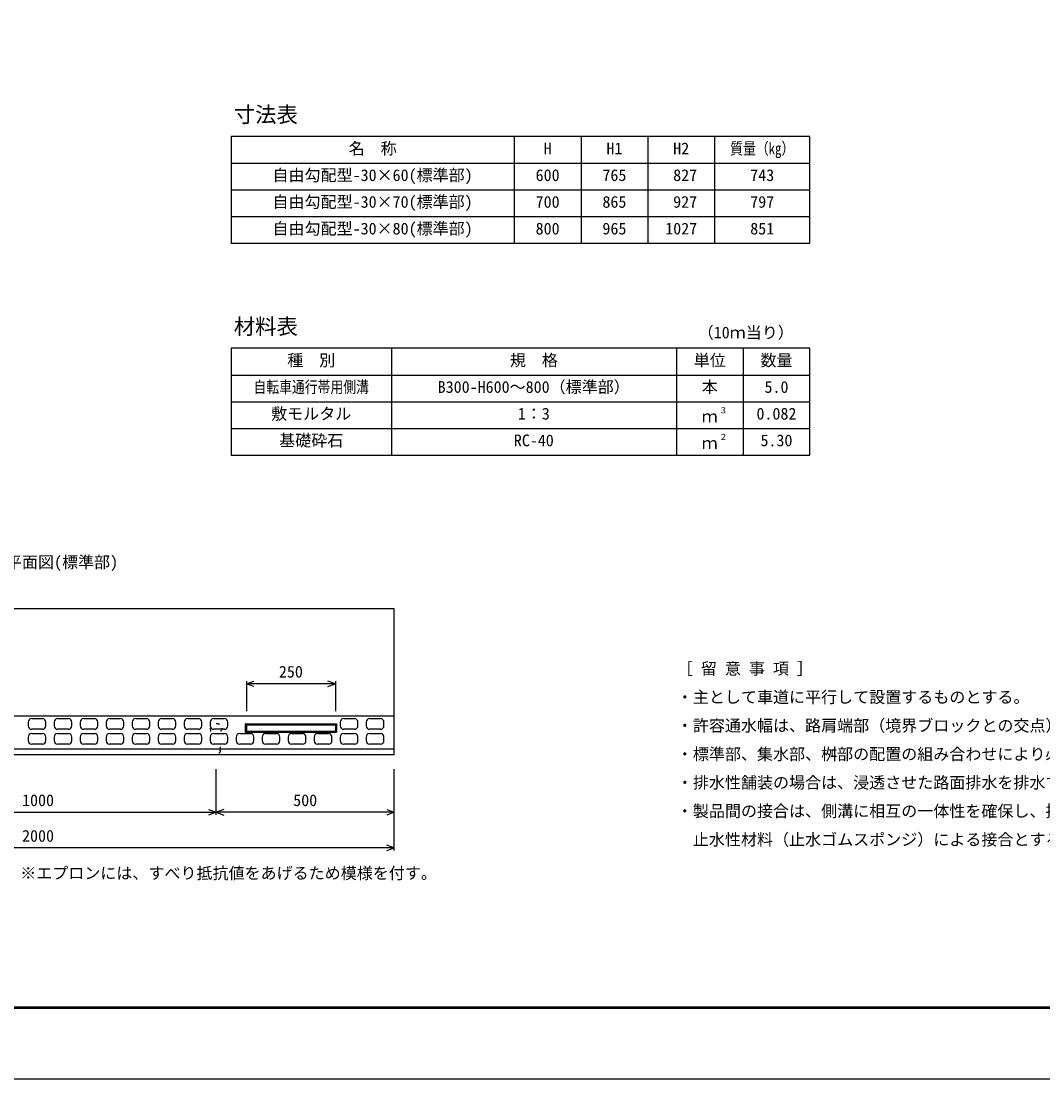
# Model space of a CAD drawing. Units: millimetres, scale not verified. Extents: x -12600 to 12600, y -5940 to 5940.
# Drawn here: x -9802 to -6934, y -5940 to -2970 of the extents above; entities that cross this region are included whole.
import ezdxf
from ezdxf.enums import TextEntityAlignment as Align

# ---------------------------------------------------------------- set-up
doc = ezdxf.new("R2010")
doc.units = ezdxf.units.MM
doc.header["$LTSCALE"] = 40
doc.linetypes.add('DOTTED', pattern=[1.75, 0.25, -1.5])
for name, color, linetype, lineweight in [('0-0_DIM', 7, 'Continuous', 25), ('0-1_Defpoints', 5, 'Continuous', 25), ('0-2_HATCH', 6, 'Continuous', 25), ('0-3_HYO', 3, 'Continuous', 25), ('0-4_HYO2', 4, 'Continuous', 25), ('0-5_OUTLINE', 3, 'Continuous', 25), ('0-6_OUTLINE2', 4, 'DOTTED', 25), ('0-7_TXT', 7, 'Continuous', 25), ('0-8_WAKU', 3, 'Continuous', 25)]:
    doc.layers.add(name, color=color, linetype=linetype, lineweight=lineweight)
doc.styles.add('ＭＳ ゴシック', font='')
doc.styles.get('ＭＳ ゴシック').set_extended_font_data('MS Gothic')

msp = doc.modelspace()

# ---------------------------------------------------------------- linework, layer by layer
at = {"layer": '0-0_DIM'}
for p, q in [((-9169.54, -4823.16), (-9169.54, -4907.67)), ((-8919.54, -4830.66), (-9169.54, -4830.66)), ((-8919.54, -4823.16), (-8919.54, -4907.67)), ((-9254.31, -5199.02), (-9254.31, -5070.52)), ((-8754.31, -5299.02), (-8754.31, -5070.52)), ((-10254.31, -5191.52), (-9254.31, -5191.52)), ((-8754.31, -5191.52), (-9254.31, -5191.52)), ((-8754.31, -5291.52), (-10754.31, -5291.52))]:
    msp.add_line(p, q, dxfattribs=at)
for points in [[(-9148.4, -4838.35), (-9169.54, -4830.66), (-9148.4, -4822.96)], [(-8940.68, -4838.35), (-8919.54, -4830.66), (-8940.68, -4822.96)], [(-9275.46, -5183.82), (-9254.31, -5191.52), (-9275.46, -5199.21)], [(-9233.17, -5183.82), (-9254.31, -5191.52), (-9233.17, -5199.21)], [(-8775.46, -5183.82), (-8754.31, -5191.52), (-8775.46, -5199.21)], [(-8775.46, -5299.21), (-8754.31, -5291.52), (-8775.46, -5283.82)]]:
    msp.add_lwpolyline(points, dxfattribs=at)
at = {"layer": '0-1_Defpoints'}
msp.add_lwpolyline([(-12600, -5940), (-4200, -5940), (-4200, 0), (-12600, 0)], close=True, dxfattribs=at)
at = {"layer": '0-2_HATCH'}
for p, q in [((-9772.31, -4928.52), (-9742.31, -4928.52)), ((-9699.31, -4928.52), (-9669.31, -4928.52)), ((-9626.31, -4928.52), (-9596.31, -4928.52)), ((-9553.31, -4928.52), (-9523.31, -4928.52)), ((-9480.31, -4928.52), (-9450.31, -4928.52)), ((-9407.31, -4928.52), (-9377.31, -4928.52)), ((-9334.31, -4928.52), (-9304.31, -4928.52)), ((-9261.31, -4928.52), (-9231.31, -4928.52)), ((-8896.31, -4928.52), (-8866.31, -4928.52)), ((-8823.31, -4928.52), (-8793.31, -4928.52)), ((-9782.31, -4938.52), (-9782.31, -4948.52)), ((-9742.31, -4958.52), (-9772.31, -4958.52)), ((-9732.31, -4948.52), (-9732.31, -4938.52)), ((-9709.31, -4938.52), (-9709.31, -4948.52)), ((-9669.31, -4958.52), (-9699.31, -4958.52)), ((-9659.31, -4948.52), (-9659.31, -4938.52)), ((-9636.31, -4938.52), (-9636.31, -4948.52)), ((-9596.31, -4958.52), (-9626.31, -4958.52)), ((-9586.31, -4948.52), (-9586.31, -4938.52)), ((-9563.31, -4938.52), (-9563.31, -4948.52)), ((-9523.31, -4958.52), (-9553.31, -4958.52)), ((-9513.31, -4948.52), (-9513.31, -4938.52)), ((-9490.31, -4938.52), (-9490.31, -4948.52)), ((-9450.31, -4958.52), (-9480.31, -4958.52)), ((-9440.31, -4948.52), (-9440.31, -4938.52)), ((-9417.31, -4938.52), (-9417.31, -4948.52)), ((-9377.31, -4958.52), (-9407.31, -4958.52)), ((-9367.31, -4948.52), (-9367.31, -4938.52)), ((-9344.31, -4938.52), (-9344.31, -4948.52)), ((-9304.31, -4958.52), (-9334.31, -4958.52)), ((-9294.31, -4948.52), (-9294.31, -4938.52)), ((-9271.31, -4938.52), (-9271.31, -4948.52)), ((-9231.31, -4958.52), (-9261.31, -4958.52)), ((-9221.31, -4948.52), (-9221.31, -4938.52)), ((-8906.31, -4938.52), (-8906.31, -4948.52)), ((-8866.31, -4958.52), (-8896.31, -4958.52)), ((-8856.31, -4948.52), (-8856.31, -4938.52)), ((-8833.31, -4938.52), (-8833.31, -4948.52)), ((-8793.31, -4958.52), (-8823.31, -4958.52)), ((-8783.31, -4948.52), (-8783.31, -4938.52)), ((-9782.31, -4980.52), (-9782.31, -4990.52)), ((-9772.31, -4970.52), (-9742.31, -4970.52)), ((-9732.31, -4990.52), (-9732.31, -4980.52)), ((-9709.31, -4980.52), (-9709.31, -4990.52)), ((-9699.31, -4970.52), (-9669.31, -4970.52)), ((-9659.31, -4990.52), (-9659.31, -4980.52)), ((-9636.31, -4980.52), (-9636.31, -4990.52)), ((-9626.31, -4970.52), (-9596.31, -4970.52)), ((-9586.31, -4990.52), (-9586.31, -4980.52)), ((-9563.31, -4980.52), (-9563.31, -4990.52)), ((-9553.31, -4970.52), (-9523.31, -4970.52)), ((-9513.31, -4990.52), (-9513.31, -4980.52)), ((-9490.31, -4980.52), (-9490.31, -4990.52)), ((-9480.31, -4970.52), (-9450.31, -4970.52)), ((-9440.31, -4990.52), (-9440.31, -4980.52)), ((-9417.31, -4980.52), (-9417.31, -4990.52)), ((-9407.31, -4970.52), (-9377.31, -4970.52)), ((-9367.31, -4990.52), (-9367.31, -4980.52)), ((-9344.31, -4980.52), (-9344.31, -4990.52)), ((-9334.31, -4970.52), (-9304.31, -4970.52)), ((-9294.31, -4990.52), (-9294.31, -4980.52)), ((-9271.31, -4980.52), (-9271.31, -4990.52)), ((-9261.31, -4970.52), (-9231.31, -4970.52)), ((-9221.31, -4990.52), (-9221.31, -4980.52)), ((-9198.31, -4980.52), (-9198.31, -4990.52)), ((-9188.31, -4970.52), (-9158.31, -4970.52)), ((-9148.31, -4990.52), (-9148.31, -4980.52)), ((-9125.31, -4980.52), (-9125.31, -4990.52)), ((-9115.31, -4970.52), (-9085.31, -4970.52)), ((-9075.31, -4990.52), (-9075.31, -4980.52)), ((-9052.31, -4980.52), (-9052.31, -4990.52)), ((-9042.31, -4970.52), (-9012.31, -4970.52)), ((-9002.31, -4990.52), (-9002.31, -4980.52)), ((-8979.31, -4980.52), (-8979.31, -4990.52)), ((-8969.31, -4970.52), (-8939.31, -4970.52)), ((-8929.31, -4990.52), (-8929.31, -4980.52)), ((-8906.31, -4980.52), (-8906.31, -4990.52)), ((-8896.31, -4970.52), (-8866.31, -4970.52)), ((-8856.31, -4990.52), (-8856.31, -4980.52)), ((-8833.31, -4980.52), (-8833.31, -4990.52)), ((-8823.31, -4970.52), (-8793.31, -4970.52)), ((-8783.31, -4990.52), (-8783.31, -4980.52)), ((-9742.31, -5000.52), (-9772.31, -5000.52)), ((-9669.31, -5000.52), (-9699.31, -5000.52)), ((-9596.31, -5000.52), (-9626.31, -5000.52)), ((-9523.31, -5000.52), (-9553.31, -5000.52)), ((-9450.31, -5000.52), (-9480.31, -5000.52)), ((-9377.31, -5000.52), (-9407.31, -5000.52)), ((-9304.31, -5000.52), (-9334.31, -5000.52)), ((-9231.31, -5000.52), (-9261.31, -5000.52)), ((-9158.31, -5000.52), (-9188.31, -5000.52)), ((-9085.31, -5000.52), (-9115.31, -5000.52)), ((-9012.31, -5000.52), (-9042.31, -5000.52)), ((-8939.31, -5000.52), (-8969.31, -5000.52)), ((-8866.31, -5000.52), (-8896.31, -5000.52)), ((-8793.31, -5000.52), (-8823.31, -5000.52))]:
    msp.add_line(p, q, dxfattribs=at)
for centre, start, end in [((-9772.31, -4938.52), 90, 180), ((-9742.31, -4938.52), 0, 90), ((-9699.31, -4938.52), 90, 180), ((-9669.31, -4938.52), 0, 90), ((-9626.31, -4938.52), 90, 180), ((-9596.31, -4938.52), 0, 90), ((-9553.31, -4938.52), 90, 180), ((-9523.31, -4938.52), 0, 90), ((-9480.31, -4938.52), 90, 180), ((-9450.31, -4938.52), 0, 90), ((-9407.31, -4938.52), 90, 180), ((-9377.31, -4938.52), 0, 90), ((-9334.31, -4938.52), 90, 180), ((-9304.31, -4938.52), 0, 90), ((-9261.31, -4938.52), 90, 180), ((-9231.31, -4938.52), 0, 90), ((-8896.31, -4938.52), 90, 180), ((-8866.31, -4938.52), 0, 90), ((-8823.31, -4938.52), 90, 180), ((-8793.31, -4938.52), 0, 90), ((-9772.31, -4948.52), 180, 270), ((-9742.31, -4948.52), 270, 0), ((-9699.31, -4948.52), 180, 270), ((-9669.31, -4948.52), 270, 0), ((-9626.31, -4948.52), 180, 270), ((-9596.31, -4948.52), 270, 0), ((-9553.31, -4948.52), 180, 270), ((-9523.31, -4948.52), 270, 0), ((-9480.31, -4948.52), 180, 270), ((-9450.31, -4948.52), 270, 0), ((-9407.31, -4948.52), 180, 270), ((-9377.31, -4948.52), 270, 0), ((-9334.31, -4948.52), 180, 270), ((-9304.31, -4948.52), 270, 0), ((-9261.31, -4948.52), 180, 270), ((-9231.31, -4948.52), 270, 0), ((-8896.31, -4948.52), 180, 270), ((-8866.31, -4948.52), 270, 0), ((-8823.31, -4948.52), 180, 270), ((-8793.31, -4948.52), 270, 0), ((-9772.31, -4980.52), 90, 180), ((-9742.31, -4980.52), 0, 90), ((-9699.31, -4980.52), 90, 180), ((-9669.31, -4980.52), 0, 90), ((-9626.31, -4980.52), 90, 180), ((-9596.31, -4980.52), 0, 90), ((-9553.31, -4980.52), 90, 180), ((-9523.31, -4980.52), 0, 90), ((-9480.31, -4980.52), 90, 180), ((-9450.31, -4980.52), 0, 90), ((-9407.31, -4980.52), 90, 180), ((-9377.31, -4980.52), 0, 90), ((-9334.31, -4980.52), 90, 180), ((-9304.31, -4980.52), 0, 90), ((-9261.31, -4980.52), 90, 180), ((-9231.31, -4980.52), 0, 90), ((-9188.31, -4980.52), 90, 180), ((-9158.31, -4980.52), 0, 90), ((-9115.31, -4980.52), 90, 180), ((-9085.31, -4980.52), 0, 90), ((-9042.31, -4980.52), 90, 180), ((-9012.31, -4980.52), 0, 90), ((-8969.31, -4980.52), 90, 180), ((-8939.31, -4980.52), 0, 90), ((-8896.31, -4980.52), 90, 180), ((-8866.31, -4980.52), 0, 90), ((-8823.31, -4980.52), 90, 180), ((-8793.31, -4980.52), 0, 90), ((-9772.31, -4990.52), 180, 270), ((-9742.31, -4990.52), 270, 0), ((-9699.31, -4990.52), 180, 270), ((-9669.31, -4990.52), 270, 0), ((-9626.31, -4990.52), 180, 270), ((-9596.31, -4990.52), 270, 0), ((-9553.31, -4990.52), 180, 270), ((-9523.31, -4990.52), 270, 0), ((-9480.31, -4990.52), 180, 270), ((-9450.31, -4990.52), 270, 0), ((-9407.31, -4990.52), 180, 270), ((-9377.31, -4990.52), 270, 0), ((-9334.31, -4990.52), 180, 270), ((-9304.31, -4990.52), 270, 0), ((-9261.31, -4990.52), 180, 270), ((-9231.31, -4990.52), 270, 0), ((-9188.31, -4990.52), 180, 270), ((-9158.31, -4990.52), 270, 0), ((-9115.31, -4990.52), 180, 270), ((-9085.31, -4990.52), 270, 0), ((-9042.31, -4990.52), 180, 270), ((-9012.31, -4990.52), 270, 0), ((-8969.31, -4990.52), 180, 270), ((-8939.31, -4990.52), 270, 0), ((-8896.31, -4990.52), 180, 270), ((-8866.31, -4990.52), 270, 0), ((-8823.31, -4990.52), 180, 270), ((-8793.31, -4990.52), 270, 0)]:
    msp.add_arc(centre, 10, start, end, dxfattribs=at)
at = {"layer": '0-3_HYO'}
for p, q in [((-8417.5, -3293.87), (-8417.5, -3593.87)), ((-8230, -3293.87), (-8230, -3593.87)), ((-8042.5, -3293.87), (-8042.5, -3593.87)), ((-7855, -3293.87), (-7855, -3593.87)), ((-9212.5, -3368.87), (-7587.5, -3368.87)), ((-8762.5, -3888.65), (-8762.5, -4188.65)), ((-7962.5, -3888.65), (-7962.5, -4188.65)), ((-7775, -3888.65), (-7775, -4188.65)), ((-9212.5, -3963.65), (-7587.5, -3963.65))]:
    msp.add_line(p, q, dxfattribs=at)
for points in [[(-9212.5, -3593.87), (-7587.5, -3593.87), (-7587.5, -3293.87), (-9212.5, -3293.87)], [(-9212.5, -4188.65), (-7587.5, -4188.65), (-7587.5, -3888.65), (-9212.5, -3888.65)]]:
    msp.add_lwpolyline(points, close=True, dxfattribs=at)
at = {"layer": '0-4_HYO2'}
for p, q in [((-9212.5, -3443.87), (-7587.5, -3443.87)), ((-9212.5, -3518.87), (-7587.5, -3518.87)), ((-9212.5, -4038.65), (-7587.5, -4038.65)), ((-9212.5, -4113.65), (-7587.5, -4113.65))]:
    msp.add_line(p, q, dxfattribs=at)
at = {"layer": '0-5_OUTLINE'}
for p, q in [((-8754.31, -4620.52), (-10754.31, -4620.52)), ((-8754.31, -5030.52), (-8754.31, -4620.52)), ((-10754.31, -4920.52), (-8754.31, -4920.52)), ((-9169.54, -4945.77), (-8919.54, -4945.77)), ((-9169.54, -4945.77), (-9169.54, -4963.77)), ((-8919.54, -4945.77), (-8916.54, -4942.77)), ((-8919.54, -4945.77), (-8919.54, -4963.77)), ((-9172.54, -4966.77), (-8916.54, -4966.77)), ((-9169.54, -4963.77), (-8919.54, -4963.77)), ((-8919.54, -4963.77), (-8916.54, -4966.77)), ((-8754.31, -5014.52), (-10754.31, -5014.52)), ((-8754.31, -5030.52), (-10754.31, -5030.52))]:
    msp.add_line(p, q, dxfattribs=at)
for points in [[(-9172.54, -4942.77), (-9172.54, -4966.77), (-9169.54, -4963.77)], [(-9169.54, -4945.77), (-9172.54, -4942.77), (-8916.54, -4942.77), (-8916.54, -4966.77)]]:
    msp.add_lwpolyline(points, dxfattribs=at)
at = {"layer": '0-6_OUTLINE2'}
for p, q in [((-9270.81, -4955.02), (-9265.81, -5017.92)), ((-9242.81, -5017.92), (-9237.81, -4955.02))]:
    msp.add_line(p, q, dxfattribs=at)
for centre, major_axis, ratio in [((-9254.31, -4955.02), (16.5, 0), 0.79), ((-9254.31, -5017.92), (11.5, 0), 0.95)]:
    msp.add_ellipse(centre, major_axis=major_axis, ratio=ratio, dxfattribs=at)
at = {"layer": '0-8_WAKU', "lineweight": 50}
msp.add_lwpolyline([(-12400, -5740), (-4400, -5740), (-4400, -200), (-12400, -200)], close=True, dxfattribs=at)

# ---------------------------------------------------------------- texts
at = {"layer": '0-0_DIM', "style": 'ＭＳ ゴシック'}
for s, p in [('250', (-9078.29, -4823.16)), ('1000', (-9799.31, -5184.02)), ('500', (-9038.06, -5184.02)), ('2000', (-9799.31, -5284.02))]:
    msp.add_text(s, height=32.99, dxfattribs=at).set_placement(p, align=Align.BOTTOM_LEFT)
at = {"layer": '0-7_TXT', "style": 'ＭＳ ゴシック'}
for s, height, p in [('寸法表', 43.99, (-9205, -3267.62)), ('名\u3000称', 32.99, (-8882.5, -3353.87)), ('H', 32.99, (-8335, -3353.87)), ('H1', 32.99, (-8158.75, -3353.87)), ('H2', 32.99, (-7971.25, -3353.87)), ('自由勾配型-30×60(標準部)', 32.99, (-9096.25, -3428.87)), ('600', 32.99, (-8357.5, -3428.87)), ('765', 32.99, (-8170, -3428.87)), (' 827', 32.99, (-7993.75, -3428.87)), ('743', 32.99, (-7755, -3428.87)), ('自由勾配型-30×70(標準部)', 32.99, (-9096.25, -3503.87)), ('700', 32.99, (-8357.5, -3503.87)), ('865', 32.99, (-8170, -3503.87)), (' 927', 32.99, (-7993.75, -3503.87)), ('797', 32.99, (-7755, -3503.87)), ('自由勾配型-30×80(標準部)', 32.99, (-9096.25, -3578.87)), ('800', 32.99, (-8357.5, -3578.87)), ('965', 32.99, (-8170, -3578.87)), ('1027', 32.99, (-7993.75, -3578.87)), ('851', 32.99, (-7755, -3578.87)), ('材料表', 43.99, (-9205, -3862.4)), ('（10ｍ当り）', 32.99, (-7902.5, -3870.65)), ('種\u3000別', 32.99, (-9055, -3948.65)), ('規\u3000格', 32.99, (-8430, -3948.65)), ('単位', 32.99, (-7913.75, -3948.65)), ('数量', 32.99, (-7726.25, -3948.65)), ('B300-H600～800（標準部）', 32.99, (-8632.5, -4023.65)), ('本', 32.99, (-7891.25, -4023.65)), ('5.0', 32.99, (-7715, -4023.65)), ('敷モルタル', 32.99, (-9100, -4098.65)), ('1：3', 32.99, (-8407.5, -4098.65)), ('３', 16.5, (-7842.09, -4075.87)), ('0.082', 32.99, (-7737.5, -4098.65)), ('ｍ', 32.99, (-7891.25, -4106.15)), ('基礎砕石', 32.99, (-9077.5, -4173.65)), ('RC-40', 32.99, (-8418.75, -4173.65)), ('ｍ', 32.99, (-7891.25, -4181.15)), ('２', 16.5, (-7842.09, -4150.87)), ('5.30', 32.99, (-7726.25, -4173.65)), ('B300型平面図(標準部)', 32.99, (-9979.31, -4515.34)), ('［ 留 意 事 項 ］', 32.99, (-7961.08, -4814.42)), ('・主として車道に平行して設置するものとする。', 32.99, (-7961.08, -4894.42)), ('・許容通水幅は、路肩端部（境界ブロックとの交点）から車道側～１ｍとする。', 32.99, (-7961.08, -4974.42)), ('・標準部、集水部、桝部の配置の組み合わせにより必要な排水能力を確保すること。', 32.99, (-7961.08, -5054.42)), ('・排水性舗装の場合は、浸透させた路面排水を排水するための側方排水孔を設けること。', 32.99, (-7961.08, -5134.42)), ('・製品間の接合は、側溝に相互の一体性を確保し、接続部は十分な止水効果がある', 32.99, (-7961.08, -5214.42)), ('\u3000止水性材料（止水ゴムスポンジ）による接合とする。', 32.99, (-7961.08, -5294.42)), ('※エプロンには、すべり抵抗値をあげるため模様を付す。', 32.99, (-9804.62, -5388.65))]:
    msp.add_text(s, height=height, dxfattribs=at).set_placement(p, align=Align.BOTTOM_LEFT)
at = {"layer": '0-7_TXT', "style": 'ＭＳ ゴシック', "width": 0.8}
for s, p in [('質量（kg）', (-7811.25, -3353.87)), ('自転車通行帯用側溝', (-9149.5, -4023.65))]:
    msp.add_text(s, height=32.99, dxfattribs=at).set_placement(p, align=Align.BOTTOM_LEFT)

doc.saveas('drawing.dxf')
